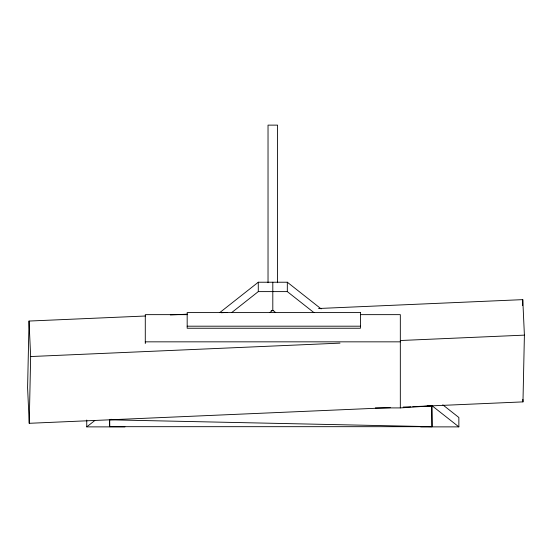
<?xml version="1.0" encoding="UTF-8"?>
<svg xmlns="http://www.w3.org/2000/svg" width="552" height="552" viewBox="0 0 552 552"><rect width="100%" height="100%" fill="white"/><g stroke="black" fill="none" stroke-linecap="round" stroke-linejoin="round"><path stroke-width="0.83" d="M145.355 316.013L29.028 321.057L27.6 387.814L29.228 423.301L390.292 407.645M29.228 423.301L30.657 356.544L29.028 321.057M522.647 305.635L522.772 299.639L318.552 308.499M412.675 406.672L522.972 401.89L524.4 335.133L522.772 299.639M219.717 312.639L258.281 282.224L287.323 282.224L321.16 308.906M86.754 420.051L86.754 426.875L94.792 420.541M231.681 312.591L258.281 291.615L287.323 291.615L313.929 312.591M272.805 282.224L272.805 310.3L269.735 312.591M432.03 405.382L432.03 426.682L109.682 426.682L109.6 419.817L111.221 419.278M375.332 407.914L400.324 407.914L431.616 405.851L432.03 426.682L109.6 419.817M170.347 314.93L187.577 314.178M221.186 312.722L227.217 312.46M271.163 310.555L273.751 310.445M30.657 356.544L339.997 343.13M400.317 340.515L524.4 335.133M403.202 407.086L410.95 406.748M427.303 405.886L431.616 405.851M187.176 314.647L145.286 314.647L145.286 343.558M360.421 314.647L400.324 314.647L400.324 407.914M187.176 326.191L360.421 326.191M145.286 341.84L400.324 341.84M86.754 426.875L124.966 426.875M420.638 426.875L458.857 426.875L458.857 417.491L442.78 404.816M432.064 405.754L458.857 426.875M272.805 310.3L275.71 312.591M522.854 399.358L522.972 401.89M287.323 282.224L287.323 291.615M277.58 282.727L277.58 125.125L268.03 125.125L268.03 282.727M258.281 282.224L258.281 291.615M109.682 419.865L109.682 426.682M360.421 312.591L187.176 312.591L187.176 328.247L360.421 328.247L360.421 312.591"/></g></svg>
